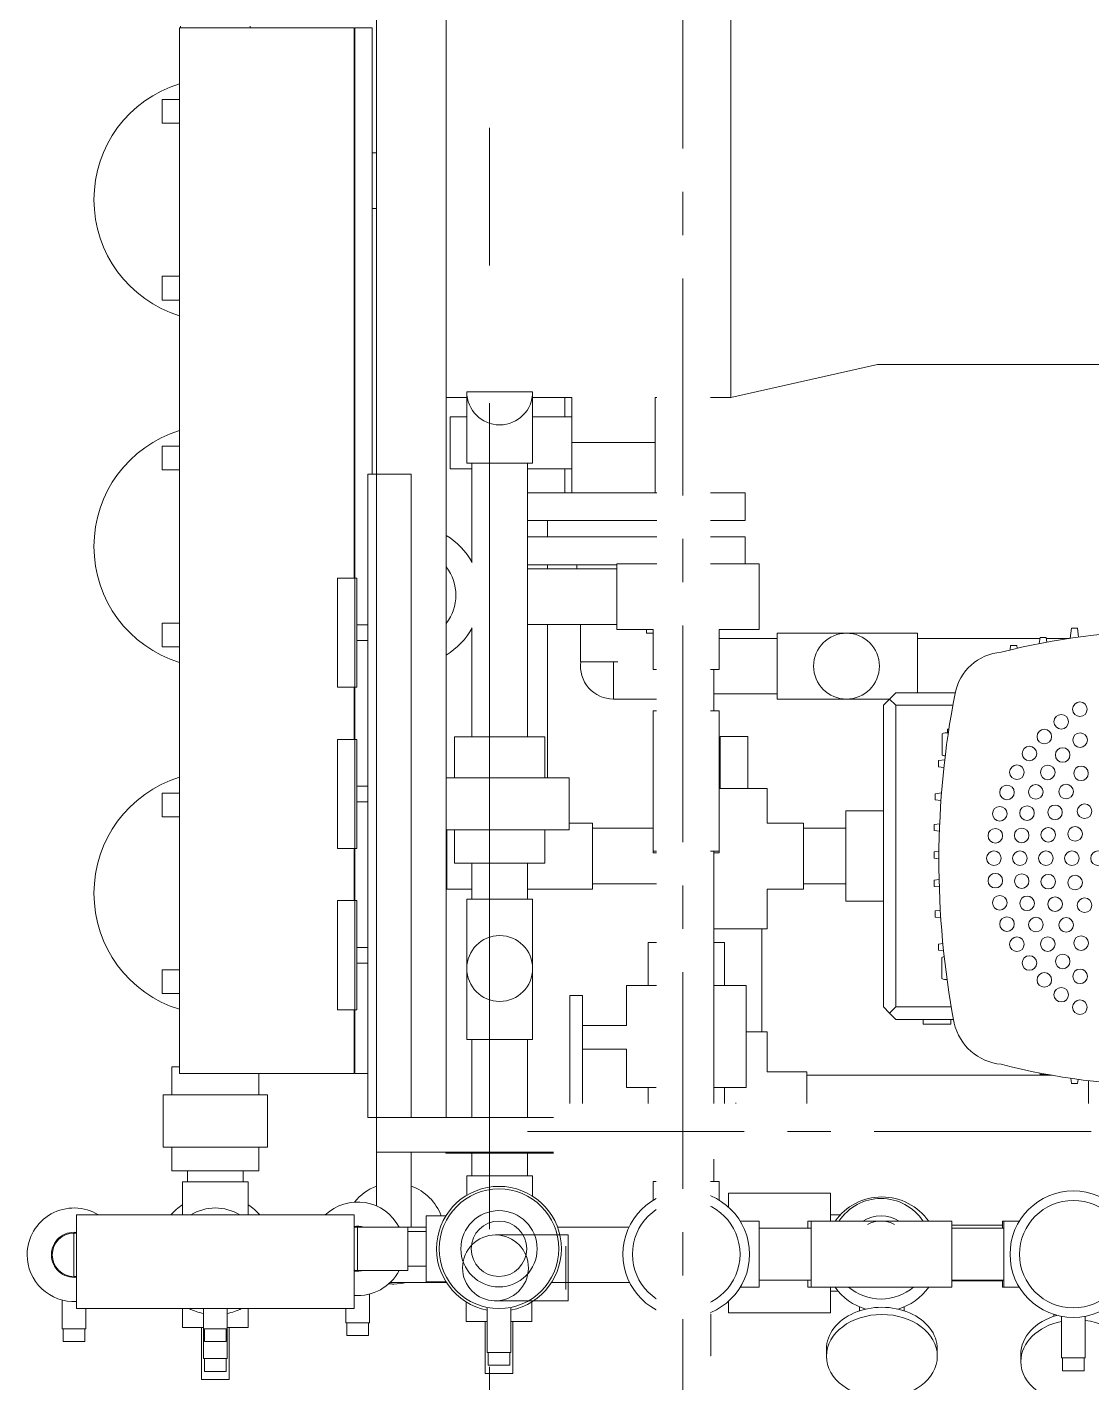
# Model space of a CAD drawing. Header units: millimetres. Extents: x 3795014 to 4300160, y 3869364 to 4016788.
# Drawn here: x 4224417 to 4225031, y 3927896 to 3928678 of the extents above; entities that cross this region are included whole.
import ezdxf

# ---------------------------------------------------------------- set-up
doc = ezdxf.new("R2010")
doc.units = ezdxf.units.MM
doc.set_wipeout_variables(frame=1)
doc.linetypes.add('CENTER', pattern=[2, 1.25, -0.25, 0.25, -0.25])
doc.linetypes.add('осевая2', pattern=[28.575, 19.05, -3.175, 3.175, -3.175])
doc.layers.add('Дополнительная', color=7, linetype='Continuous', lineweight=18)
doc.layers.add('оси', color=7, linetype='осевая2', lineweight=13)

msp = doc.modelspace()

# ---------------------------------------------------------------- linework, layer by layer
at = {"color": 0, "linetype": 'Continuous', "lineweight": 0, "extrusion": (0, -3e-16, -1)}
for centre, end_param in [((4224909.97, 3927915.82, 0), 3.141593), ((4225022.06, 3927912.7, 0), 1.215084)]:
    msp.add_ellipse(centre, major_axis=(-31.96, 0), ratio=0.752137, start_param=0, end_param=end_param, dxfattribs=at)
at = {"color": 0, "linetype": 'Continuous', "lineweight": 0}
msp.add_ellipse((4224909.97, 3927911.69, 0), major_axis=(-31.96, 0), ratio=0.752137, dxfattribs=at)
for start_param, end_param in [(0, 4.552938), (-1.302117, 0)]:
    msp.add_ellipse((4225022.06, 3927908.57, 0), major_axis=(-31.96, 0), ratio=0.752137, start_param=start_param, end_param=end_param, dxfattribs=at)
at = {"layer": 'Дополнительная', "linetype": 'Continuous'}
for p, q in [((4224618.62, 3928751.07, 0), (4224618.62, 3928605.62, 0)), ((4224618.65, 3928751.07, 0), (4224618.65, 3928420.4, 0)), ((4224658.65, 3928049.4, 0), (4224658.65, 3928734.09, 0)), ((4224822.98, 3928714.62, 0), (4224822.98, 3928613.14, 0)), ((4224822.98, 3928613.14, 0), (4224822.98, 3928714.62, 0)), ((4224505.03, 3928677.66, 0), (4224605.69, 3928677.66, 0)), ((4224505.03, 3928074.71, 0), (4224505.03, 3928677.66, 0)), ((4224505.64, 3928677.66, 0), (4224505.64, 3928678.6, 0)), ((4224545.64, 3928677.66, 0), (4224545.64, 3928678.6, 0)), ((4224605.69, 3928677.66, 0), (4224605.69, 3928360.4, 0)), ((4224606.12, 3928677.66, 0), (4224606.12, 3928360.4, 0)), ((4224616.12, 3928677.66, 0), (4224606.12, 3928677.66, 0)), ((4224616.12, 3928420.4, 0), (4224616.12, 3928677.66, 0)), ((4224505.03, 3928636.45, 0), (4224495.03, 3928636.45, 0)), ((4224495.03, 3928622.77, 0), (4224495.03, 3928636.45, 0)), ((4224495.03, 3928622.77, 0), (4224505.03, 3928622.77, 0)), ((4224822.98, 3928613.14, 0), (4224822.98, 3928464.62, 0)), ((4224605.69, 3928608.62, 0), (4224606.12, 3928608.62, 0)), ((4224616.12, 3928605.62, 0), (4224618.65, 3928605.62, 0)), ((4224616.12, 3928573.62, 0), (4224618.65, 3928573.62, 0)), ((4224618.62, 3928573.62, 0), (4224618.62, 3928420.4, 0)), ((4224605.69, 3928570.62, 0), (4224606.12, 3928570.62, 0)), ((4224495.03, 3928534.44, 0), (4224505.03, 3928534.44, 0)), ((4224495.03, 3928534.44, 0), (4224495.03, 3928520.76, 0)), ((4224505.03, 3928520.76, 0), (4224495.03, 3928520.76, 0)), ((4224822.98, 3928464.62, 0), (4224822.98, 3928495.14, 0)), ((4224907.45, 3928483.62, 0), (4224822.98, 3928464.62, 0)), ((4224822.98, 3928483.62, 0), (4224822.98, 3928483.62, 0)), ((4225002.72, 3928483.62, 0), (4224907.45, 3928483.62, 0)), ((4225667.38, 3928483.62, 0), (4225002.72, 3928483.62, 0)), ((4224670.61, 3928464.62, 0), (4224658.65, 3928464.62, 0)), ((4224670.61, 3928426.74, 0), (4224670.61, 3928467.74, 0)), ((4224670.61, 3928467.74, 0), (4224708.61, 3928467.74, 0)), ((4224708.61, 3928426.74, 0), (4224708.61, 3928467.74, 0)), ((4224731.18, 3928464.62, 0), (4224708.61, 3928464.62, 0)), ((4224727.14, 3928464.62, 0), (4224727.14, 3928453.38, 0)), ((4224731.18, 3928464.62, 0), (4224731.18, 3928438.62, 0)), ((4224779.18, 3928464.62, 0), (4224779.18, 3928438.62, 0)), ((4224822.98, 3928464.62, 0), (4224779.18, 3928464.62, 0)), ((4224670.61, 3928453.38, 0), (4224661.14, 3928453.38, 0)), ((4224661.14, 3928453.38, 0), (4224661.14, 3928423.38, 0)), ((4224731.18, 3928453.38, 0), (4224708.61, 3928453.38, 0)), ((4224505.03, 3928436.45, 0), (4224495.03, 3928436.45, 0)), ((4224495.03, 3928422.77, 0), (4224495.03, 3928436.45, 0)), ((4224731.18, 3928438.62, 0), (4224779.18, 3928438.62, 0)), ((4224755.18, 3928438.62, 0), (4224731.18, 3928438.62, 0)), ((4224731.18, 3928438.62, 0), (4224731.18, 3928409.62, 0)), ((4224779.18, 3928438.62, 0), (4224755.18, 3928438.62, 0)), ((4224779.18, 3928438.62, 0), (4224779.18, 3928409.62, 0)), ((4224670.61, 3928426.74, 0), (4224708.61, 3928426.74, 0)), ((4224673.61, 3928426.74, 0), (4224673.61, 3928369.45, 0)), ((4224705.61, 3928426.74, 0), (4224705.61, 3928268.9, 0)), ((4224495.03, 3928422.77, 0), (4224505.03, 3928422.77, 0)), ((4224613.65, 3928049.4, 0), (4224613.65, 3928420.4, 0)), ((4224613.65, 3928420.4, 0), (4224618.65, 3928420.4, 0)), ((4224618.65, 3928420.4, 0), (4224618.65, 3928049.4, 0)), ((4224618.65, 3928420.4, 0), (4224618.65, 3928049.4, 0)), ((4224618.65, 3928420.4, 0), (4224638.65, 3928420.4, 0)), ((4224638.65, 3928049.4, 0), (4224638.65, 3928420.4, 0)), ((4224661.14, 3928423.38, 0), (4224673.61, 3928423.38, 0)), ((4224705.61, 3928423.38, 0), (4224731.18, 3928423.38, 0)), ((4224727.14, 3928423.38, 0), (4224727.14, 3928409.62, 0)), ((4224831.18, 3928409.62, 0), (4224705.61, 3928409.62, 0)), ((4224831.18, 3928393.62, 0), (4224831.18, 3928409.62, 0)), ((4224705.61, 3928393.62, 0), (4224831.18, 3928393.62, 0)), ((4224717.14, 3928384.13, 0), (4224717.14, 3928393.62, 0)), ((4224831.18, 3928384.13, 0), (4224705.61, 3928384.13, 0)), ((4224831.18, 3928368.69, 0), (4224831.18, 3928384.13, 0)), ((4224673.58, 3928369.52, 0), (4224673.61, 3928369.52, 0)), ((4224705.61, 3928368.13, 0), (4224757.17, 3928368.13, 0)), ((4224705.61, 3928365.69, 0), (4224757.17, 3928365.69, 0)), ((4224717.14, 3928365.69, 0), (4224717.14, 3928368.13, 0)), ((4224734.18, 3928365.69, 0), (4224734.18, 3928368.13, 0)), ((4224757.17, 3928368.69, 0), (4224757.17, 3928330.69, 0)), ((4224839.17, 3928368.69, 0), (4224757.17, 3928368.69, 0)), ((4224839.17, 3928330.69, 0), (4224839.17, 3928368.69, 0)), ((4224596.15, 3928360.4, 0), (4224596.15, 3928297.4, 0)), ((4224606.15, 3928360.4, 0), (4224596.15, 3928360.4, 0)), ((4224606.15, 3928360.4, 0), (4224606.15, 3928297.4, 0)), ((4224607.15, 3928360.4, 0), (4224606.15, 3928360.4, 0)), ((4224606.15, 3928360.4, 0), (4224606.15, 3928297.4, 0)), ((4224607.15, 3928360.4, 0), (4224607.15, 3928297.4, 0)), ((4224495.03, 3928334.44, 0), (4224505.03, 3928334.44, 0)), ((4224495.03, 3928334.44, 0), (4224495.03, 3928320.76, 0)), ((4224613.65, 3928333.44, 0), (4224607.15, 3928333.44, 0)), ((4224673.58, 3928331.52, 0), (4224673.61, 3928331.52, 0)), ((4224673.61, 3928331.58, 0), (4224673.61, 3928268.9, 0)), ((4224705.61, 3928333.69, 0), (4224757.17, 3928333.69, 0)), ((4224717.14, 3928245.15, 0), (4224717.14, 3928333.69, 0)), ((4224736.18, 3928312.13, 0), (4224736.18, 3928333.69, 0)), ((4224778.17, 3928330.69, 0), (4224757.17, 3928330.69, 0)), ((4224774.18, 3928328.63, 0), (4224774.18, 3928330.69, 0)), ((4224778.17, 3928330.69, 0), (4224778.17, 3928307.69, 0)), ((4224816.17, 3928330.69, 0), (4224816.17, 3928307.69, 0)), ((4224839.17, 3928330.69, 0), (4224816.17, 3928330.69, 0)), ((4225018.53, 3928325.7, 0), (4225019.26, 3928331.47, 0)), ((4225019.26, 3928331.47, 0), (4225022.79, 3928331.47, 0)), ((4225022.79, 3928331.47, 0), (4225023.44, 3928326.4, 0)), ((4224613.65, 3928324.36, 0), (4224607.15, 3928324.36, 0)), ((4224778.17, 3928328.63, 0), (4224774.18, 3928328.63, 0)), ((4224816.17, 3928325.63, 0), (4224849.58, 3928325.63, 0)), ((4224849.58, 3928328.63, 0), (4224849.58, 3928290.63, 0)), ((4224849.58, 3928328.63, 0), (4224930.58, 3928328.63, 0)), ((4224930.58, 3928294.25, 0), (4224930.58, 3928328.63, 0)), ((4224930.58, 3928325.63, 0), (4225001.14, 3928325.63, 0)), ((4225000.76, 3928322.65, 0), (4225001.21, 3928326.16, 0)), ((4225001.21, 3928326.16, 0), (4225004.73, 3928326.16, 0)), ((4225004.73, 3928326.16, 0), (4225005.08, 3928323.47, 0)), ((4225004.8, 3928325.63, 0), (4225018.03, 3928325.63, 0)), ((4224505.03, 3928320.76, 0), (4224495.03, 3928320.76, 0)), ((4224983.88, 3928318.93, 0), (4224984.21, 3928321.56, 0)), ((4224984.21, 3928321.56, 0), (4224987.74, 3928321.56, 0)), ((4224987.74, 3928321.56, 0), (4224987.95, 3928319.9, 0)), ((4224736.18, 3928312.13, 0), (4224755.18, 3928312.13, 0)), ((4224755.18, 3928312.13, 0), (4224755.18, 3928309.63, 0)), ((4224755.18, 3928312.13, 0), (4224757.67, 3928312.13, 0)), ((4224755.18, 3928309.63, 0), (4224755.18, 3928290.63, 0)), ((4224778.17, 3928307.69, 0), (4224816.17, 3928307.69, 0)), ((4224781.17, 3928283.87, 0), (4224781.17, 3928307.69, 0)), ((4224813.17, 3928283.87, 0), (4224813.17, 3928307.69, 0)), ((4224606.15, 3928297.4, 0), (4224596.15, 3928297.4, 0)), ((4224605.69, 3928297.4, 0), (4224605.69, 3928267.4, 0)), ((4224606.12, 3928297.4, 0), (4224606.12, 3928267.4, 0)), ((4224607.15, 3928297.4, 0), (4224606.15, 3928297.4, 0)), ((4224813.17, 3928293.63, 0), (4224849.58, 3928293.63, 0)), ((4224914.45, 3928290.65, 0), (4224918.05, 3928294.25, 0)), ((4224952.27, 3928294.25, 0), (4224918.05, 3928294.25, 0)), ((4224781.17, 3928290.63, 0), (4224755.18, 3928290.63, 0)), ((4224816.17, 3928283.87, 0), (4224778.17, 3928283.87, 0)), ((4224778.17, 3928202.87, 0), (4224778.17, 3928283.87, 0)), ((4224816.17, 3928202.87, 0), (4224816.17, 3928283.87, 0)), ((4224849.58, 3928290.63, 0), (4224914.42, 3928290.63, 0)), ((4224910.85, 3928287.05, 0), (4224914.45, 3928290.65, 0)), ((4224910.85, 3928287.05, 0), (4224910.85, 3928113.08, 0)), ((4224918.05, 3928287.05, 0), (4224914.45, 3928290.65, 0)), ((4224918.05, 3928287.05, 0), (4224950.91, 3928287.05, 0)), ((4224918.05, 3928113.08, 0), (4224918.05, 3928287.05, 0)), ((4224715.61, 3928268.9, 0), (4224663.61, 3928268.9, 0)), ((4224663.61, 3928268.9, 0), (4224663.61, 3928245.15, 0)), ((4224715.61, 3928268.9, 0), (4224715.61, 3928245.15, 0)), ((4224824.75, 3928269.09, 0), (4224816.75, 3928269.09, 0)), ((4224816.75, 3928269.09, 0), (4224816.75, 3928239.09, 0)), ((4224832.75, 3928269.09, 0), (4224824.75, 3928269.09, 0)), ((4224832.75, 3928269.09, 0), (4224832.75, 3928239.09, 0)), ((4224944.67, 3928258.35, 0), (4224944.67, 3928270.57, 0)), ((4224947.87, 3928273.2, 0), (4224948.61, 3928273.29, 0)), ((4224947.87, 3928271.17, 0), (4224947.87, 3928273.2, 0)), ((4224596.15, 3928267.4, 0), (4224596.15, 3928204.4, 0)), ((4224606.15, 3928267.4, 0), (4224596.15, 3928267.4, 0)), ((4224606.15, 3928267.4, 0), (4224606.15, 3928204.4, 0)), ((4224607.15, 3928267.4, 0), (4224606.15, 3928267.4, 0)), ((4224606.15, 3928267.4, 0), (4224606.15, 3928204.4, 0)), ((4224607.15, 3928267.4, 0), (4224607.15, 3928204.4, 0)), ((4224942.56, 3928255.14, 0), (4224946.23, 3928255.61, 0)), ((4224942.56, 3928251.61, 0), (4224942.56, 3928255.14, 0)), ((4224729.61, 3928245.15, 0), (4224658.65, 3928245.15, 0)), ((4224729.61, 3928245.15, 0), (4224729.61, 3928215.15, 0)), ((4224945.74, 3928251.21, 0), (4224942.56, 3928251.61, 0)), ((4224613.65, 3928240.44, 0), (4224607.15, 3928240.44, 0)), ((4224843.75, 3928239.09, 0), (4224816.17, 3928239.09, 0)), ((4224843.75, 3928219.09, 0), (4224843.75, 3928239.09, 0)), ((4224505.03, 3928236.45, 0), (4224495.03, 3928236.45, 0)), ((4224495.03, 3928222.77, 0), (4224495.03, 3928236.45, 0)), ((4224613.65, 3928231.36, 0), (4224607.15, 3928231.36, 0)), ((4224940.64, 3928236.02, 0), (4224944.38, 3928236.5, 0)), ((4224940.64, 3928232.49, 0), (4224940.64, 3928236.02, 0)), ((4224944.05, 3928232.06, 0), (4224940.64, 3928232.49, 0)), ((4224495.03, 3928222.77, 0), (4224505.03, 3928222.77, 0)), ((4224889.24, 3928226.09, 0), (4224889.24, 3928174.09, 0)), ((4224889.24, 3928226.09, 0), (4224910.85, 3928226.09, 0)), ((4224658.65, 3928215.15, 0), (4224729.61, 3928215.15, 0)), ((4224659.14, 3928215.15, 0), (4224659.14, 3928200.09, 0)), ((4224663.61, 3928215.15, 0), (4224663.61, 3928195.9, 0)), ((4224715.61, 3928215.15, 0), (4224715.61, 3928195.9, 0)), ((4224743.14, 3928219.09, 0), (4224729.61, 3928219.09, 0)), ((4224743.14, 3928200.09, 0), (4224743.14, 3928219.09, 0)), ((4224743.14, 3928216.09, 0), (4224778.17, 3928216.09, 0)), ((4224864.75, 3928219.09, 0), (4224843.75, 3928219.09, 0)), ((4224864.75, 3928181.09, 0), (4224864.75, 3928219.09, 0)), ((4224864.75, 3928216.09, 0), (4224889.24, 3928216.09, 0)), ((4224940.2, 3928218.32, 0), (4224943.31, 3928218.72, 0)), ((4224940.2, 3928214.79, 0), (4224940.2, 3928218.32, 0)), ((4224943.14, 3928214.42, 0), (4224940.2, 3928214.79, 0)), ((4224658.65, 3928208.09, 0), (4224659.14, 3928208.09, 0)), ((4224606.15, 3928204.4, 0), (4224596.15, 3928204.4, 0)), ((4224605.69, 3928204.4, 0), (4224605.69, 3928174.4, 0)), ((4224606.12, 3928204.4, 0), (4224606.12, 3928174.4, 0)), ((4224607.15, 3928204.4, 0), (4224606.15, 3928204.4, 0)), ((4224659.14, 3928200.09, 0), (4224659.14, 3928181.09, 0)), ((4224743.14, 3928181.09, 0), (4224743.14, 3928200.09, 0)), ((4224778.17, 3928202.87, 0), (4224816.17, 3928202.87, 0)), ((4224778.17, 3928201.87, 0), (4224778.17, 3928202.87, 0)), ((4224778.17, 3928201.87, 0), (4224781.17, 3928201.87, 0)), ((4224781.17, 3928049.4, 0), (4224781.17, 3928202.87, 0)), ((4224813.17, 3928049.4, 0), (4224813.17, 3928202.87, 0)), ((4224813.17, 3928201.87, 0), (4224816.17, 3928201.87, 0)), ((4224816.17, 3928201.87, 0), (4224816.17, 3928202.87, 0)), ((4224940.2, 3928202.44, 0), (4224942.89, 3928202.79, 0)), ((4224940.2, 3928198.91, 0), (4224940.2, 3928202.44, 0)), ((4224942.86, 3928198.57, 0), (4224940.2, 3928198.91, 0)), ((4224658.65, 3928192.09, 0), (4224659.14, 3928192.09, 0)), ((4224663.61, 3928195.9, 0), (4224715.61, 3928195.9, 0)), ((4224673.61, 3928195.9, 0), (4224673.61, 3928175.25, 0)), ((4224705.61, 3928195.9, 0), (4224705.61, 3928175.25, 0)), ((4224743.14, 3928184.09, 0), (4224781.17, 3928184.09, 0)), ((4224864.75, 3928184.09, 0), (4224889.24, 3928184.09, 0)), ((4224940.2, 3928186.16, 0), (4224942.98, 3928186.51, 0)), ((4224940.2, 3928182.63, 0), (4224940.2, 3928186.16, 0)), ((4224943.09, 3928182.26, 0), (4224940.2, 3928182.63, 0)), ((4224596.15, 3928174.4, 0), (4224596.15, 3928111.4, 0)), ((4224606.15, 3928174.4, 0), (4224596.15, 3928174.4, 0)), ((4224606.15, 3928174.4, 0), (4224606.15, 3928111.4, 0)), ((4224607.15, 3928174.4, 0), (4224606.15, 3928174.4, 0)), ((4224606.15, 3928174.4, 0), (4224606.15, 3928111.4, 0)), ((4224607.15, 3928174.4, 0), (4224607.15, 3928111.4, 0)), ((4224673.61, 3928181.09, 0), (4224659.14, 3928181.09, 0)), ((4224708.61, 3928175.25, 0), (4224670.61, 3928175.25, 0)), ((4224670.61, 3928094.25, 0), (4224670.61, 3928175.25, 0)), ((4224743.14, 3928181.09, 0), (4224705.61, 3928181.09, 0)), ((4224708.61, 3928094.25, 0), (4224708.61, 3928175.25, 0)), ((4224864.75, 3928181.09, 0), (4224843.75, 3928181.09, 0)), ((4224843.75, 3928158.09, 0), (4224843.75, 3928181.09, 0)), ((4224889.24, 3928174.09, 0), (4224910.85, 3928174.09, 0)), ((4224940.64, 3928168.45, 0), (4224943.68, 3928168.84, 0)), ((4224940.64, 3928164.93, 0), (4224940.64, 3928168.45, 0)), ((4224943.94, 3928164.5, 0), (4224940.64, 3928164.93, 0)), ((4224813.17, 3928158.09, 0), (4224843.75, 3928158.09, 0)), ((4224840.75, 3928158.09, 0), (4224840.75, 3928098.69, 0)), ((4224613.65, 3928147.44, 0), (4224607.15, 3928147.44, 0)), ((4224781.17, 3928150.19, 0), (4224775.17, 3928150.19, 0)), ((4224775.17, 3928125.37, 0), (4224775.17, 3928150.19, 0)), ((4224819.17, 3928150.19, 0), (4224813.17, 3928150.19, 0)), ((4224819.17, 3928125.37, 0), (4224819.17, 3928150.19, 0)), ((4224942.56, 3928149.33, 0), (4224945.14, 3928149.66, 0)), ((4224942.56, 3928145.81, 0), (4224942.56, 3928149.33, 0)), ((4224945.56, 3928145.42, 0), (4224942.56, 3928145.81, 0)), ((4224613.65, 3928138.36, 0), (4224607.15, 3928138.36, 0)), ((4224944.6, 3928129.46, 0), (4224944.6, 3928141.67, 0)), ((4224495.03, 3928134.44, 0), (4224505.03, 3928134.44, 0)), ((4224495.03, 3928134.44, 0), (4224495.03, 3928120.76, 0)), ((4224505.03, 3928120.76, 0), (4224495.03, 3928120.76, 0)), ((4224737.34, 3928119.61, 0), (4224729.96, 3928119.61, 0)), ((4224729.96, 3928119.61, 0), (4224729.96, 3928049.4, 0)), ((4224737.34, 3928119.61, 0), (4224737.34, 3928098.17, 0)), ((4224781.17, 3928125.37, 0), (4224762.67, 3928125.37, 0)), ((4224762.67, 3928102.29, 0), (4224762.67, 3928125.37, 0)), ((4224831.67, 3928125.37, 0), (4224813.17, 3928125.37, 0)), ((4224831.67, 3928066.62, 0), (4224831.67, 3928125.37, 0)), ((4224910.85, 3928113.08, 0), (4224914.45, 3928109.48, 0)), ((4224914.45, 3928109.48, 0), (4224918.05, 3928113.08, 0)), ((4224950, 3928113.08, 0), (4224918.05, 3928113.08, 0)), ((4224606.15, 3928111.4, 0), (4224596.15, 3928111.4, 0)), ((4224605.69, 3928111.4, 0), (4224605.69, 3928074.71, 0)), ((4224606.12, 3928111.4, 0), (4224606.12, 3928074.71, 0)), ((4224607.15, 3928111.4, 0), (4224606.15, 3928111.4, 0)), ((4224918.05, 3928105.88, 0), (4224914.45, 3928109.48, 0)), ((4224918.05, 3928105.88, 0), (4224951.29, 3928105.88, 0)), ((4224933.7, 3928105.88, 0), (4224933.7, 3928103.12, 0)), ((4224949.82, 3928105.88, 0), (4224949.82, 3928103.12, 0)), ((4224762.67, 3928102.29, 0), (4224737.34, 3928102.29, 0)), ((4224737.34, 3928098.17, 0), (4224737.34, 3928092.86, 0)), ((4224843.75, 3928098.69, 0), (4224831.67, 3928098.69, 0)), ((4224843.75, 3928075.69, 0), (4224843.75, 3928098.69, 0)), ((4224933.7, 3928103.12, 0), (4224949.82, 3928103.12, 0)), ((4224670.61, 3928094.25, 0), (4224708.61, 3928094.25, 0)), ((4224673.61, 3928094.25, 0), (4224673.61, 3928049.4, 0)), ((4224705.61, 3928094.25, 0), (4224705.61, 3928049.4, 0)), ((4224737.34, 3928092.86, 0), (4224737.34, 3928049.4, 0)), ((4224762.67, 3928088.74, 0), (4224737.34, 3928088.74, 0)), ((4224762.67, 3928066.62, 0), (4224762.67, 3928088.74, 0)), ((4224505.03, 3928078.6, 0), (4224500.64, 3928078.6, 0)), ((4224500.64, 3928078.6, 0), (4224500.64, 3928062.31, 0)), ((4224605.69, 3928074.71, 0), (4224505.03, 3928074.71, 0)), ((4224550.64, 3928074.71, 0), (4224550.64, 3928062.31, 0)), ((4224613.65, 3928074.71, 0), (4224606.12, 3928074.71, 0)), ((4224866.75, 3928075.69, 0), (4224843.75, 3928075.69, 0)), ((4224866.75, 3928056.69, 0), (4224866.75, 3928075.69, 0)), ((4224866.75, 3928073.69, 0), (4225007.92, 3928073.69, 0)), ((4225001.1, 3928074.95, 0), (4225001.21, 3928074.16, 0)), ((4225001.21, 3928074.16, 0), (4225004.73, 3928074.16, 0)), ((4225002.83, 3928074.16, 0), (4225002.83, 3928073.69, 0)), ((4225004.73, 3928074.16, 0), (4225004.75, 3928074.26, 0)), ((4224762.67, 3928066.62, 0), (4224781.17, 3928066.62, 0)), ((4224775.17, 3928049.4, 0), (4224775.17, 3928066.62, 0)), ((4224813.17, 3928066.62, 0), (4224831.67, 3928066.62, 0)), ((4224819.17, 3928049.4, 0), (4224819.17, 3928066.62, 0)), ((4225018.87, 3928071.92, 0), (4225019.26, 3928068.85, 0)), ((4225019.26, 3928068.85, 0), (4225022.79, 3928068.85, 0)), ((4225022.79, 3928068.85, 0), (4225023.11, 3928071.32, 0)), ((4225029.06, 3928070.56, 0), (4225029.06, 3928049.4, 0)), ((4224555.64, 3928062.31, 0), (4224495.64, 3928062.31, 0)), ((4224495.64, 3928062.31, 0), (4224495.64, 3928032.31, 0)), ((4224555.64, 3928062.31, 0), (4224555.64, 3928032.31, 0)), ((4224825.75, 3928057.69, 0), (4224825.75, 3928056.69, 0)), ((4224618.62, 3928049.4, 0), (4224613.65, 3928049.4, 0)), ((4224618.62, 3928029.4, 0), (4224618.62, 3928049.4, 0)), ((4224618.62, 3928029.4, 0), (4224618.62, 3928049.4, 0)), ((4224819.17, 3928056.69, 0), (4224825.75, 3928056.69, 0)), ((4224825.75, 3928056.69, 0), (4224825.75, 3928049.4, 0)), ((4224866.75, 3928049.4, 0), (4224866.75, 3928056.69, 0)), ((4224495.64, 3928032.31, 0), (4224555.64, 3928032.31, 0)), ((4224500.64, 3928032.31, 0), (4224500.64, 3928018.6, 0)), ((4224550.64, 3928032.31, 0), (4224550.64, 3928018.6, 0)), ((4224618.62, 3928029.4, 0), (4224618.62, 3927998.3, 0)), ((4224638.62, 3927986.14, 0), (4224638.62, 3928029.4, 0)), ((4224658.62, 3928028.78, 0), (4224658.62, 3928029.4, 0)), ((4224658.62, 3928028.78, 0), (4225452.97, 3928028.78, 0)), ((4224673.61, 3928028.78, 0), (4224673.61, 3928015.62, 0)), ((4224705.61, 3928028.78, 0), (4224705.61, 3928015.62, 0)), ((4224781.17, 3928012.5, 0), (4224781.17, 3928028.78, 0)), ((4224813.17, 3928012.5, 0), (4224813.17, 3928028.78, 0)), ((4224500.64, 3928018.6, 0), (4224550.64, 3928018.6, 0)), ((4224509.64, 3928012.14, 0), (4224509.64, 3928018.6, 0)), ((4224541.64, 3928012.14, 0), (4224541.64, 3928018.6, 0)), ((4224506.64, 3928012.14, 0), (4224544.64, 3928012.14, 0)), ((4224506.64, 3927993.14, 0), (4224506.64, 3928012.14, 0)), ((4224544.64, 3927993.14, 0), (4224544.64, 3928012.14, 0)), ((4224708.61, 3928015.62, 0), (4224670.61, 3928015.62, 0)), ((4224670.61, 3928004.45, 0), (4224670.61, 3928015.62, 0)), ((4224708.61, 3928003.93, 0), (4224708.61, 3928015.62, 0)), ((4224816.17, 3928012.5, 0), (4224778.17, 3928012.5, 0)), ((4224778.17, 3928001.66, 0), (4224778.17, 3928012.5, 0)), ((4224816.17, 3928001.66, 0), (4224816.17, 3928012.5, 0)), ((4224638.62, 3928002.4, 0), (4224638.65, 3928002.4, 0)), ((4224638.65, 3928002.4, 0), (4224638.65, 3927986.14, 0)), ((4224821.52, 3928005.64, 0), (4224821.52, 3927997.69, 0)), ((4224821.52, 3928005.64, 0), (4224880.27, 3928005.64, 0)), ((4224880.27, 3927989.5, 0), (4224880.27, 3928005.64, 0)), ((4224445.63, 3927993.14, 0), (4224605.63, 3927993.14, 0)), ((4224445.63, 3927939.14, 0), (4224445.63, 3927993.14, 0)), ((4224605.63, 3927939.14, 0), (4224605.63, 3927993.14, 0)), ((4224647.2, 3927992.62, 0), (4224647.2, 3927954.62, 0)), ((4224658.62, 3927992.62, 0), (4224647.2, 3927992.62, 0)), ((4224828.34, 3927989.5, 0), (4224839.17, 3927989.5, 0)), ((4224839.17, 3927951.5, 0), (4224839.17, 3927989.5, 0)), ((4224867.27, 3927989.5, 0), (4224867.27, 3927985.5, 0)), ((4224867.27, 3927989.5, 0), (4224869.27, 3927989.5, 0)), ((4224869.27, 3927989.5, 0), (4224869.27, 3927951.5, 0)), ((4224907.55, 3927989.5, 0), (4224869.27, 3927989.5, 0)), ((4224880.27, 3927993.14, 0), (4224885.94, 3927993.14, 0)), ((4224950.27, 3927989.5, 0), (4224911.44, 3927989.5, 0)), ((4224950.27, 3927951.5, 0), (4224950.27, 3927989.5, 0)), ((4224950.27, 3927987.14, 0), (4224979.59, 3927987.14, 0)), ((4224979.59, 3927989.5, 0), (4224979.59, 3927985.5, 0)), ((4224979.59, 3927989.5, 0), (4224980.36, 3927989.5, 0)), ((4224980.36, 3927989.5, 0), (4224980.36, 3927951.5, 0)), ((4224989.19, 3927989.5, 0), (4224980.36, 3927989.5, 0)), ((4224444.12, 3927982.64, 0), (4224444.12, 3927957.64, 0)), ((4224445.63, 3927982.64, 0), (4224444.12, 3927982.64, 0)), ((4224607.68, 3927986.12, 0), (4224607.68, 3927961.12, 0)), ((4224636.68, 3927986.12, 0), (4224607.68, 3927986.12, 0)), ((4224631.59, 3927986.14, 0), (4224647.2, 3927986.14, 0)), ((4224636.68, 3927961.12, 0), (4224636.68, 3927986.12, 0)), ((4224647.2, 3927983.62, 0), (4224636.68, 3927983.62, 0)), ((4224722.95, 3927986.14, 0), (4224764.2, 3927986.14, 0)), ((4224869.27, 3927985.5, 0), (4224839.17, 3927985.5, 0)), ((4224980.36, 3927985.5, 0), (4224950.27, 3927985.5, 0)), ((4224647.2, 3927963.62, 0), (4224636.68, 3927963.62, 0)), ((4224445.63, 3927957.64, 0), (4224444.12, 3927957.64, 0)), ((4224636.68, 3927961.12, 0), (4224607.68, 3927961.12, 0)), ((4224869.27, 3927955.5, 0), (4224839.17, 3927955.5, 0)), ((4224867.27, 3927955.5, 0), (4224867.27, 3927951.5, 0)), ((4224980.36, 3927955.5, 0), (4224950.27, 3927955.5, 0)), ((4224979.59, 3927955.5, 0), (4224979.59, 3927951.5, 0)), ((4224614.45, 3927947.48, 0), (4224614.45, 3927931, 0)), ((4224626.38, 3927954.14, 0), (4224658.92, 3927954.14, 0)), ((4224658.62, 3927954.62, 0), (4224647.2, 3927954.62, 0)), ((4224719.48, 3927954.14, 0), (4224764.54, 3927954.14, 0)), ((4224828.34, 3927951.5, 0), (4224839.17, 3927951.5, 0)), ((4224867.27, 3927951.5, 0), (4224869.27, 3927951.5, 0)), ((4224950.27, 3927951.5, 0), (4224869.27, 3927951.5, 0)), ((4224880.27, 3927936.64, 0), (4224880.27, 3927951.5, 0)), ((4224880.27, 3927949.14, 0), (4224884.79, 3927949.14, 0)), ((4224950.27, 3927955.14, 0), (4224979.59, 3927955.14, 0)), ((4224979.59, 3927951.5, 0), (4224980.36, 3927951.5, 0)), ((4224989.19, 3927951.5, 0), (4224980.36, 3927951.5, 0)), ((4224437.34, 3927944.01, 0), (4224437.34, 3927927.53, 0)), ((4224670.2, 3927943.04, 0), (4224670.2, 3927931.62, 0)), ((4224682.42, 3927939.79, 0), (4224682.42, 3927913.78, 0)), ((4224695.98, 3927939.79, 0), (4224695.98, 3927913.78, 0)), ((4224708.2, 3927943.04, 0), (4224708.2, 3927931.62, 0)), ((4224821.52, 3927943.3, 0), (4224821.52, 3927936.64, 0)), ((4224897.07, 3927937.81, 0), (4224897.07, 3927940.1, 0)), ((4224922.87, 3927937.81, 0), (4224922.87, 3927940.1, 0)), ((4224605.63, 3927939.14, 0), (4224445.63, 3927939.14, 0)), ((4224450.89, 3927939.14, 0), (4224450.89, 3927927.53, 0)), ((4224506.64, 3927939.14, 0), (4224506.64, 3927928.14, 0)), ((4224518.86, 3927939.14, 0), (4224518.86, 3927927.53, 0)), ((4224532.42, 3927939.14, 0), (4224532.42, 3927927.53, 0)), ((4224544.64, 3927939.14, 0), (4224544.64, 3927928.14, 0)), ((4224600.9, 3927939.14, 0), (4224600.9, 3927931, 0)), ((4224785.26, 3927936, 0), (4224783.06, 3927936, 0)), ((4224783.06, 3927936, 0), (4224783.06, 3927911.95, 0)), ((4224790.4, 3927934.63, 0), (4224790.4, 3927910.66, 0)), ((4224803.95, 3927934.63, 0), (4224803.95, 3927910.66, 0)), ((4224811.29, 3927936, 0), (4224809.09, 3927936, 0)), ((4224811.29, 3927911.95, 0), (4224811.29, 3927936, 0)), ((4224821.52, 3927936.64, 0), (4224880.27, 3927936.64, 0)), ((4225009.16, 3927934.69, 0), (4225009.16, 3927935.76, 0)), ((4225013.58, 3927934.63, 0), (4225013.58, 3927910.66, 0)), ((4225027.14, 3927934.63, 0), (4225027.14, 3927910.66, 0)), ((4224437.34, 3927927.53, 0), (4224437.88, 3927927.53, 0)), ((4224437.88, 3927920.14, 0), (4224437.88, 3927927.53, 0)), ((4224437.88, 3927927.53, 0), (4224450.35, 3927927.53, 0)), ((4224450.35, 3927927.53, 0), (4224450.89, 3927927.53, 0)), ((4224450.35, 3927927.53, 0), (4224450.35, 3927920.14, 0)), ((4224506.64, 3927928.14, 0), (4224518.86, 3927928.14, 0)), ((4224517.64, 3927928.14, 0), (4224517.64, 3927898.14, 0)), ((4224518.86, 3927927.53, 0), (4224518.86, 3927910.31, 0)), ((4224518.86, 3927927.53, 0), (4224519.4, 3927927.53, 0)), ((4224519.4, 3927920.14, 0), (4224519.4, 3927927.53, 0)), ((4224519.4, 3927927.53, 0), (4224531.88, 3927927.53, 0)), ((4224531.88, 3927927.53, 0), (4224532.42, 3927927.53, 0)), ((4224531.88, 3927927.53, 0), (4224531.88, 3927920.14, 0)), ((4224532.42, 3927928.14, 0), (4224544.64, 3927928.14, 0)), ((4224532.42, 3927927.53, 0), (4224532.42, 3927910.31, 0)), ((4224533.64, 3927928.14, 0), (4224533.64, 3927898.14, 0)), ((4224600.9, 3927931, 0), (4224601.44, 3927931, 0)), ((4224601.44, 3927923.62, 0), (4224601.44, 3927931, 0)), ((4224601.44, 3927931, 0), (4224613.91, 3927931, 0)), ((4224613.91, 3927931, 0), (4224614.45, 3927931, 0)), ((4224613.91, 3927931, 0), (4224613.91, 3927923.62, 0)), ((4224670.2, 3927931.62, 0), (4224682.42, 3927931.62, 0)), ((4224681.2, 3927931.62, 0), (4224681.2, 3927901.62, 0)), ((4224695.98, 3927931.62, 0), (4224708.2, 3927931.62, 0)), ((4224697.2, 3927931.62, 0), (4224697.2, 3927901.62, 0)), ((4224450.35, 3927920.14, 0), (4224437.88, 3927920.14, 0)), ((4224531.88, 3927920.14, 0), (4224519.4, 3927920.14, 0)), ((4224613.91, 3927923.62, 0), (4224601.44, 3927923.62, 0)), ((4224518.86, 3927910.31, 0), (4224519.4, 3927910.31, 0)), ((4224519.4, 3927902.92, 0), (4224519.4, 3927910.31, 0)), ((4224519.4, 3927910.31, 0), (4224531.88, 3927910.31, 0)), ((4224531.88, 3927910.31, 0), (4224531.88, 3927902.92, 0)), ((4224531.88, 3927910.31, 0), (4224532.42, 3927910.31, 0)), ((4224682.42, 3927913.78, 0), (4224682.96, 3927913.78, 0)), ((4224682.96, 3927906.4, 0), (4224682.96, 3927913.78, 0)), ((4224682.96, 3927913.78, 0), (4224695.44, 3927913.78, 0)), ((4224695.44, 3927913.78, 0), (4224695.44, 3927906.4, 0)), ((4224695.44, 3927913.78, 0), (4224695.98, 3927913.78, 0)), ((4224783.06, 3927911.95, 0), (4224790.4, 3927911.95, 0)), ((4224790.4, 3927910.66, 0), (4224790.94, 3927910.66, 0)), ((4224790.94, 3927903.28, 0), (4224790.94, 3927910.66, 0)), ((4224790.94, 3927910.66, 0), (4224803.41, 3927910.66, 0)), ((4224803.41, 3927910.66, 0), (4224803.95, 3927910.66, 0)), ((4224803.41, 3927910.66, 0), (4224803.41, 3927903.28, 0)), ((4224803.95, 3927911.95, 0), (4224811.29, 3927911.95, 0)), ((4224878.01, 3927911.69, 0), (4224878.01, 3927915.82, 0)), ((4224941.93, 3927911.69, 0), (4224941.93, 3927915.82, 0)), ((4224990.11, 3927908.57, 0), (4224990.11, 3927912.7, 0)), ((4225013.58, 3927910.66, 0), (4225014.12, 3927910.66, 0)), ((4225014.12, 3927903.28, 0), (4225014.12, 3927910.66, 0)), ((4225014.12, 3927910.66, 0), (4225026.6, 3927910.66, 0)), ((4225026.6, 3927910.66, 0), (4225027.14, 3927910.66, 0)), ((4225026.6, 3927910.66, 0), (4225026.6, 3927903.28, 0)), ((4224531.88, 3927902.92, 0), (4224519.4, 3927902.92, 0)), ((4224681.2, 3927901.62, 0), (4224689.2, 3927901.62, 0)), ((4224695.44, 3927906.4, 0), (4224682.96, 3927906.4, 0)), ((4224689.2, 3927901.62, 0), (4224697.2, 3927901.62, 0)), ((4224803.41, 3927903.28, 0), (4224790.94, 3927903.28, 0)), ((4225026.6, 3927903.28, 0), (4225014.12, 3927903.28, 0)), ((4224517.64, 3927898.14, 0), (4224525.64, 3927898.14, 0)), ((4224525.64, 3927898.14, 0), (4224533.64, 3927898.14, 0))]:
    msp.add_line(p, q, dxfattribs=at)
at = {"layer": 'Дополнительная'}
for p, q in [((4224687.17, 3927981.61, 0), (4224729.17, 3927981.61, 0)), ((4224687.17, 3927981.61, 0), (4224729.17, 3927981.61, 0)), ((4224729.17, 3927981.61, 0), (4224729.17, 3927943.61, 0)), ((4224729.17, 3927981.61, 0), (4224729.17, 3927943.61, 0)), ((4224727.74, 3927975.11, 0), (4224727.74, 3927950.11, 0)), ((4224686.51, 3927943.62, 0), (4224728.51, 3927943.62, 0)), ((4224729.17, 3927943.61, 0), (4224687.17, 3927943.61, 0))]:
    msp.add_line(p, q, dxfattribs=at)
at = {"layer": 'Дополнительная', "linetype": 'Continuous'}
for centre, radius in [((4224889.58, 3928309.63, 0), 19), ((4224689.61, 3928135.25, 0), 19), ((4224689.2, 3927973.62, 0), 34.5), ((4224797.17, 3927970.5, 0), 36.5), ((4225020.36, 3927970.5, 0), 36.5), ((4224689.2, 3927973.62, 0), 22), ((4224797.17, 3927970.5, 0), 31), ((4225020.36, 3927970.5, 0), 31), ((4224689.2, 3927973.62, 0), 16)]:
    msp.add_circle(centre, radius, dxfattribs=at)
at = {"layer": 'Дополнительная', "linetype": 'Continuous', "extrusion": (0, -2e-16, -1)}
for centre in [(-4225024.17, 3928284.76, 0), (-4225013.38, 3928277.55, 0), (-4225003.63, 3928268.99, 0), (-4225024.26, 3928266.98, 0), (-4224995.07, 3928259.23, 0), (-4225014.21, 3928258.39, 0), (-4224987.86, 3928248.44, 0), (-4225005.64, 3928248.34, 0), (-4225024.82, 3928247.78, 0), (-4224982.12, 3928236.8, 0), (-4224998.73, 3928237.07, 0), (-4225016.22, 3928237.29, 0), (-4224993.68, 3928224.86, 0), (-4225009.83, 3928225.32, 0), (-4225026.83, 3928225.94, 0), (-4224977.95, 3928224.51, 0), (-4224975.42, 3928211.79, 0), (-4224990.6, 3928212.01, 0), (-4225005.89, 3928212.34, 0), (-4225021.41, 3928212.87, 0), (-4224974.57, 3928198.84, 0), (-4224989.57, 3928198.84, 0), (-4225004.57, 3928198.84, 0), (-4225019.57, 3928198.84, 0), (-4225034.57, 3928198.84, 0), (-4224975.42, 3928185.89, 0), (-4224990.61, 3928185.66, 0), (-4225005.9, 3928185.33, 0), (-4225021.41, 3928184.8, 0), (-4224977.95, 3928173.16, 0), (-4224993.7, 3928172.81, 0), (-4225009.84, 3928172.35, 0), (-4225026.83, 3928171.73, 0), (-4224982.12, 3928160.87, 0), (-4224998.76, 3928160.61, 0), (-4225016.24, 3928160.39, 0), (-4224987.86, 3928149.23, 0), (-4225005.66, 3928149.34, 0), (-4225024.86, 3928149.9, 0), (-4225014.25, 3928139.3, 0), (-4224995.07, 3928138.44, 0), (-4225003.63, 3928128.68, 0), (-4225024.3, 3928130.72, 0), (-4225013.38, 3928120.13, 0), (-4225024.17, 3928112.92, 0)]:
    msp.add_circle(centre, 4.2, dxfattribs=at)
at = {"layer": 'Дополнительная', "linetype": 'Continuous'}
for centre, radius, start, end in [((4224525.64, 3928578.6, 0), 70, 107.12781, 180), ((4224525.64, 3928578.6, 0), 70, 180, 252.87219), ((4224689.61, 3928467.74, 0), 19, 180, 0), ((4224525.64, 3928378.6, 0), 70, 107.12781, 180), ((4224525.64, 3928378.6, 0), 70, 180, 252.87219), ((4224638.38, 3928350.52, 0), 40, 28.05862, 59.54316), ((4224638.38, 3928350.52, 0), 40, 143.7557, 144.81278), ((4224638.38, 3928350.52, 0), 26, 321.24496, 38.75504), ((4224638.38, 3928350.52, 0), 40, 300.45684, 331.94138), ((4224525.64, 3928178.6, 0), 70, 107.12781, 180), ((4224525.64, 3928178.6, 0), 70, 180, 252.87219), ((4224628.65, 3927982.4, 0), 29.11, 110.16415, 141.41191), ((4224628.65, 3927982.4, 0), 29.11, 20.5428, 69.98066), ((4224689.2, 3927973.62, 0), 36, 280.85288, 259.14712), ((4224909.97, 3927970.5, 0), 33.02, 35.12931, 144.87069), ((4224909.49, 3927973.62, 0), 29, 33.20361, 146.79639), ((4224444.12, 3927970.14, 0), 27, 58.41366, 180), ((4224525.64, 3927970.14, 0), 34.5, 123.41674, 138.18969), ((4224525.64, 3927970.14, 0), 27, 58.41366, 121.58634), ((4224525.64, 3927970.14, 0), 34.5, 41.81031, 56.58326), ((4224607.68, 3927973.62, 0), 27, 27.57847, 133.68073), ((4224607.68, 3927973.62, 0), 13, 74.05763, 99.07633), ((4224909.49, 3927973.62, 0), 19, 56.70287, 123.29713), ((4224909.49, 3927973.62, 0), 16, 61.17013, 118.82987), ((4224444.12, 3927970.14, 0), 13, 83.33153, 180), ((4224444.12, 3927970.14, 0), 12.5, 90, 270), ((4224607.68, 3927973.62, 0), 12.5, 90, 99.44264), ((4224444.12, 3927970.14, 0), 27, 180, 273.20517), ((4224444.12, 3927970.14, 0), 13, 180, 276.66847), ((4224607.68, 3927973.62, 0), 12.5, 260.55736, 270), ((4224607.68, 3927973.62, 0), 27, 265.64398, 332.42153), ((4224607.68, 3927973.62, 0), 13, 260.92367, 285.94237), ((4224628.65, 3927982.4, 0), 29.11, 264.03427, 270), ((4224628.65, 3927982.4, 0), 29.11, 270, 283.89093), ((4224909.97, 3927970.5, 0), 33.02, 215.12931, 253.62908), ((4224909.49, 3927973.62, 0), 29, 229.70536, 270), ((4224909.49, 3927973.62, 0), 29, 270, 310.29464), ((4224909.97, 3927970.5, 0), 33.02, 286.37092, 324.87069), ((4224525.64, 3927970.14, 0), 34.5, 243.96822, 258.66914), ((4224525.64, 3927970.14, 0), 34.5, 281.33086, 296.03178)]:
    msp.add_arc(centre, radius, start, end, dxfattribs=at)
at = {"layer": 'Дополнительная', "linetype": 'Continuous', "extrusion": (0, -2e-16, -1)}
for centre, radius, start, end in [((-4224689.61, 3928467.74, 0), 19, 270, 0), ((-4224689.61, 3928467.74, 0), 19, 180, 270), ((-4225073.78, 3927951.12, 0), 378.64, 75.46298, 104.53702), ((-4224981.01, 3928288.39, 0), 29.33, 10.77212, 85.55984), ((-4224755.18, 3928309.63, 0), 19, 270, 7.54288), ((-4225444.94, 3928197.49, 0), 502.08, 349.24487, 11.06794), ((-4224947.47, 3928264.46, 0), 6.72, 65.35978, 97.00019), ((-4224947.47, 3928264.46, 0), 6.72, 278.33398, 294.64022), ((-4224947.4, 3928135.56, 0), 6.72, 65.35978, 77.30461), ((-4224947.4, 3928135.56, 0), 6.72, 268.5059, 294.64022), ((-4224981.51, 3928110.48, 0), 30.57, 275.19609, 347.37069), ((-4225073.78, 3928446.55, 0), 378.64, 255.46298, 284.53702), ((-4224444.12, 3927970.14, 0), 12.5, 270, 90), ((-4224607.68, 3927973.62, 0), 12.5, 80.55736, 90), ((-4224607.68, 3927973.62, 0), 12.5, 270, 279.44264)]:
    msp.add_arc(centre, radius, start, end, dxfattribs=at)
at = {"layer": 'Дополнительная'}
msp.add_arc((4224687.17, 3927962.61, 0), 19, 90, 89, dxfattribs=at)
msp.add_arc((4224687.17, 3927962.61, 0), 19, 90, 89, dxfattribs=at)
at = {"layer": 'оси', "ltscale": 25}
msp.add_line((4224683.66, 3929175.59), (4224683.66, 3920275.59), dxfattribs=at)

# ---------------------------------------------------------------- next in the draw order: wipeouts: each hides what was drawn before it
msp.add_wipeout([(4224780.63, 3928907.32), (4224779.11, 3926905.26), (4224811.11, 3926905.26), (4224811.11, 3928907.32)]).translate(0, 0, 0).dxf.layer = 'Дополнительная'

# ---------------------------------------------------------------- next in the draw order: linework, layer by layer
at = {"layer": 'Дополнительная', "linetype": 'Continuous'}
for p, q in [((4225779.75, 3928049.4, 0), (4224618.62, 3928049.4, 0)), ((4224618.62, 3928029.4, 0), (4225786.84, 3928029.4, 0))]:
    msp.add_line(p, q, dxfattribs=at)

# ---------------------------------------------------------------- next in the draw order: wipeouts: each hides what was drawn before it
msp.add_wipeout([(4226306.67, 3928026.84), (4224720.72, 3928025.32), (4224720.72, 3928057.32), (4226306.67, 3928057.32)]).translate(0, 0, 0).dxf.layer = 'Дополнительная'

# ---------------------------------------------------------------- next in the draw order: linework, layer by layer
at = {"layer": 'Дополнительная', "linetype": 'CENTER', "ltscale": 100}
for p, q in [((4224795.11, 3926808.11, 0), (4224795.16, 3928991.13, 0)), ((4224705.61, 3928041.32, 0), (4226378.2, 3928041.32, 0))]:
    msp.add_line(p, q, dxfattribs=at)

doc.saveas('drawing.dxf')
